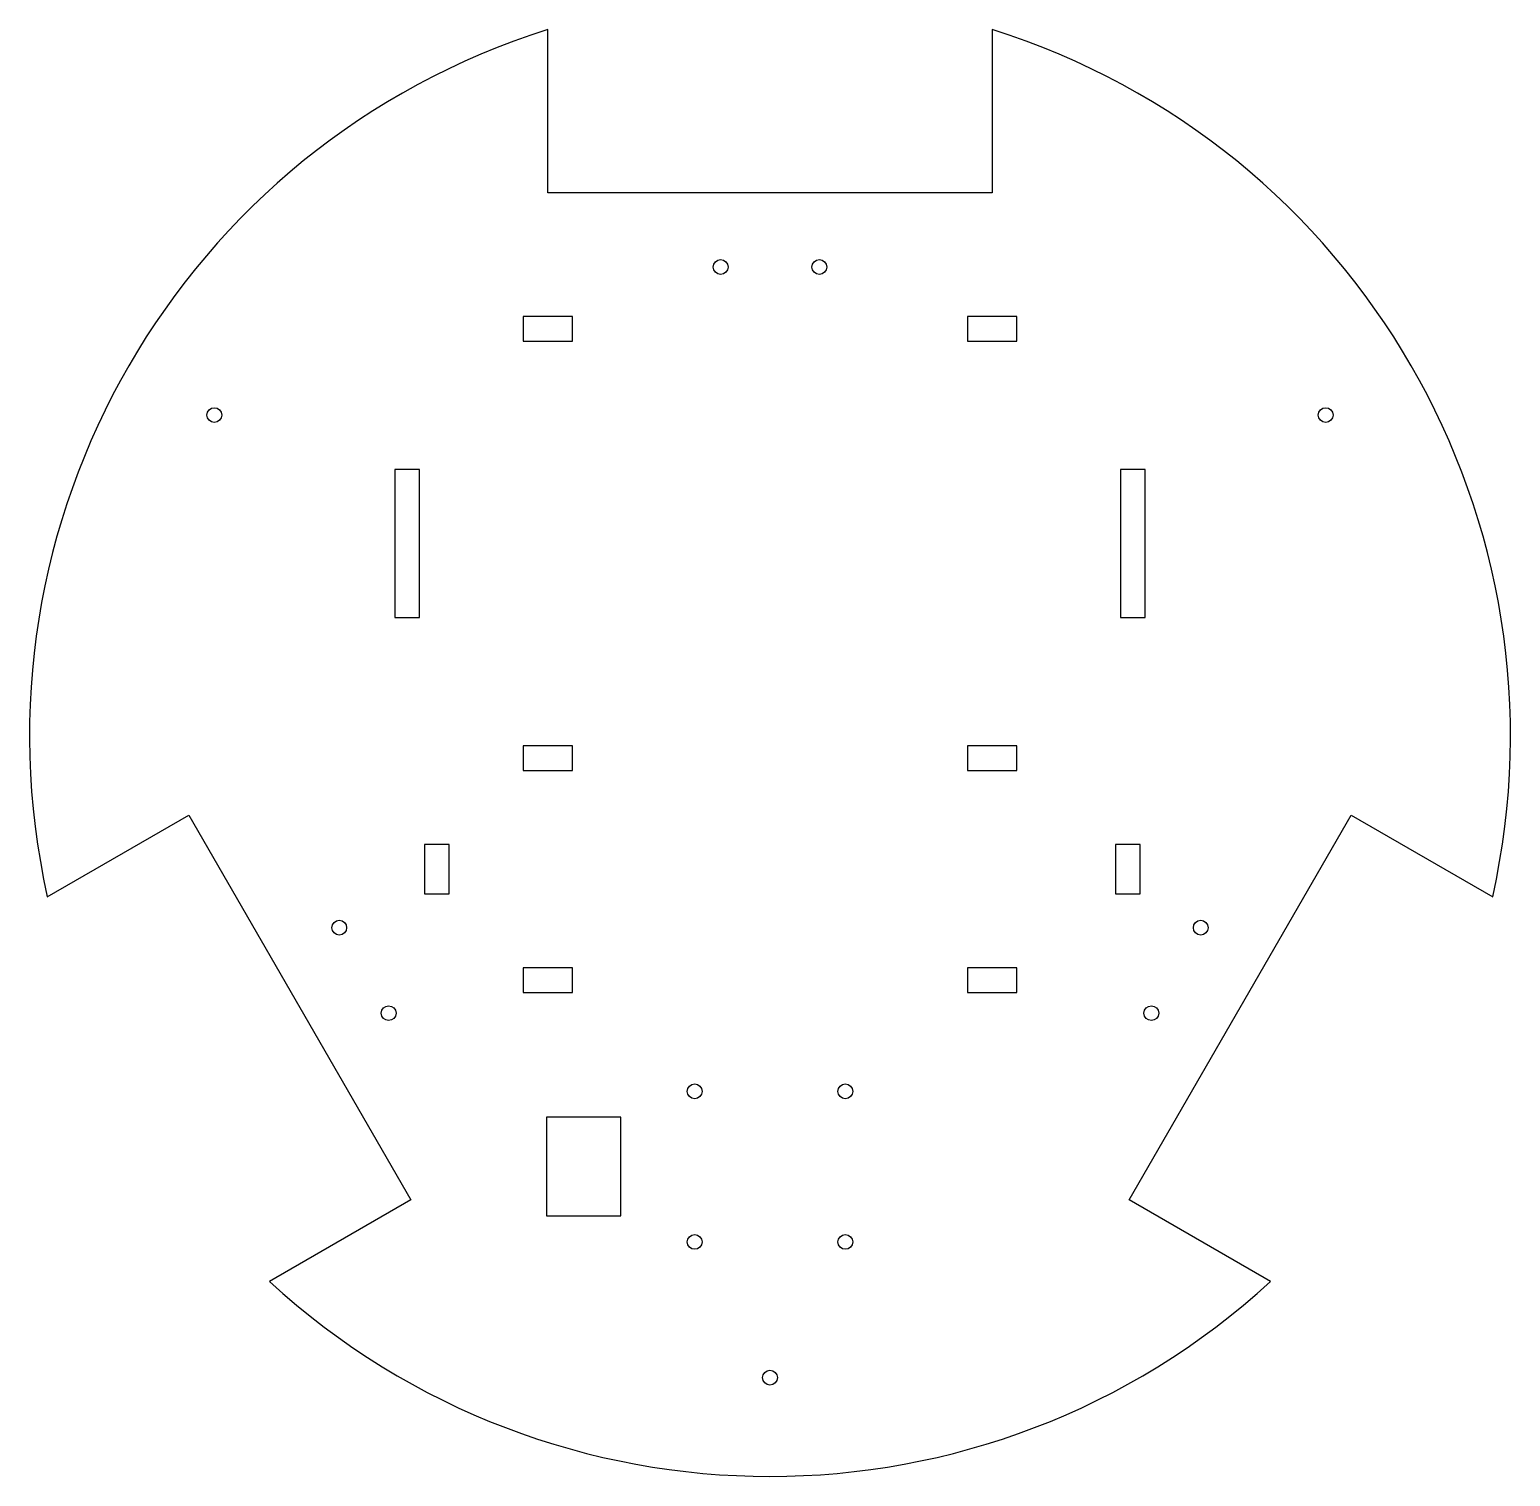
# Model space of a CAD drawing. Header units: millimetres. Extents: x -150 to 150, y -150 to 143.
import ezdxf

# ---------------------------------------------------------------- set-up
doc = ezdxf.new("R2010")
doc.units = ezdxf.units.MM

msp = doc.modelspace()

# ---------------------------------------------------------------- linework, layer by layer
at = {"color": 7, "linetype": 'Continuous', "lineweight": 25}
for p, q in [((-45, 110), (-45, 143.09)), ((45, 143.09), (45, 110)), ((45, 110), (-45, 110)), ((-40, 85), (-50, 85)), ((-50, 85), (-50, 80)), ((-40, 80), (-40, 85)), ((50, 85), (40, 85)), ((40, 85), (40, 80)), ((50, 80), (50, 85)), ((-50, 80), (-40, 80)), ((40, 80), (50, 80)), ((-71, 54), (-76, 54)), ((-76, 54), (-76, 24)), ((-71, 24), (-71, 54)), ((76, 54), (71, 54)), ((71, 54), (71, 24)), ((76, 24), (76, 54)), ((-76, 24), (-71, 24)), ((71, 24), (76, 24)), ((-40, -2), (-50, -2)), ((-50, -2), (-50, -7)), ((-40, -7), (-40, -2)), ((50, -2), (40, -2)), ((40, -2), (40, -7)), ((50, -7), (50, -2)), ((-50, -7), (-40, -7)), ((40, -7), (50, -7)), ((-146.42, -32.57), (-117.76, -16.03)), ((-117.76, -16.03), (-72.76, -93.97)), ((72.76, -93.97), (117.76, -16.03)), ((117.76, -16.03), (146.42, -32.57)), ((-65, -22), (-70, -22)), ((-70, -22), (-70, -32)), ((-65, -32), (-65, -22)), ((75, -22), (70, -22)), ((70, -22), (70, -32)), ((75, -32), (75, -22)), ((-70, -32), (-65, -32)), ((70, -32), (75, -32)), ((-40, -47), (-50, -47)), ((-50, -47), (-50, -52)), ((-40, -52), (-40, -47)), ((50, -47), (40, -47)), ((40, -47), (40, -52)), ((50, -52), (50, -47)), ((-50, -52), (-40, -52)), ((40, -52), (50, -52)), ((-30.25, -77.25), (-45.25, -77.25)), ((-45.25, -77.25), (-45.25, -97.25)), ((-30.25, -97.25), (-30.25, -77.25)), ((-72.76, -93.97), (-101.42, -110.52)), ((101.42, -110.52), (72.76, -93.97)), ((-45.25, -97.25), (-30.25, -97.25))]:
    msp.add_line(p, q, dxfattribs=at)
for centre in [(-10, 95), (10, 95), (-112.58, 65), (112.58, 65), (-87.27, -38.84), (87.27, -38.84), (-77.27, -56.16), (77.27, -56.16), (-15.25, -72), (15.25, -72), (-15.25, -102.5), (15.25, -102.5), (0, -130)]:
    msp.add_circle(centre, 1.5, dxfattribs=at)
for start, end in [(107.4576, 192.5424), (347.4576, 72.5424), (227.4576, 312.5424)]:
    msp.add_arc((0, 0), 150, start, end, dxfattribs=at)

doc.saveas('drawing.dxf')
